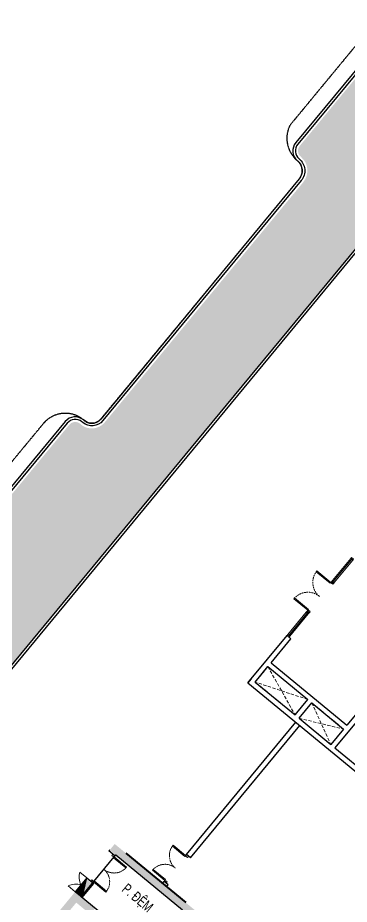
# Model space of a CAD drawing. Header units: millimetres. Extents: x -361340115 to 361596335, y -276742102 to 277032639.
# Drawn here: x 98934 to 111767, y 137605 to 171953 of the extents above; entities that cross this region are included whole.
import ezdxf
from ezdxf.enums import TextEntityAlignment as Align

# ---------------------------------------------------------------- set-up
doc = ezdxf.new("R2010")
doc.units = ezdxf.units.MM
doc.header["$MEASUREMENT"] = 0
doc.linetypes.add('HIDDEN', pattern=[0.375, 0.25, -0.125])
doc.linetypes.add('HIDDEN2', pattern=[0.1875, 0.125, -0.0625])
for name, color, linetype in [('A-GLAZ', 135, 'Continuous'), ('A-LANDSCAPE', 83, 'Continuous'), ('ccu12-Hatch', 250, 'Continuous'), ('KT-Text', 7, 'Continuous'), ('KT-Tuong', 1, 'Continuous'), ('KTV-KT-CUA DI', 5, 'Continuous'), ('SPE-MEP-Updated-22 07 22', 7, 'Continuous'), ('Xref_NT1+NT2_MBDV Cot vach_220729$0$ccu12-Thay', 7, 'Continuous')]:
    doc.layers.add(name, color=color, linetype=linetype)
for name, color, linetype, lineweight in [('CUA', 37, 'Continuous', 13), ('KT-lomo nuoc', 3, 'HIDDEN', 5), ('KT-Net cat', 1, 'Continuous', 40), ('KT-Net cua', 87, 'Continuous', 9), ('SPE-MEP-Fire', 10, 'Continuous', 0), ('SPE-MEP-HVAC', 140, 'Continuous', 0)]:
    doc.layers.add(name, color=color, linetype=linetype, lineweight=lineweight)
doc.styles.add('Arial', font='arial.ttf', dxfattribs={"width": 0.7})
doc.styles.get("Standard").update_dxf_attribs({"font": 'arial.ttf'})

# ---------------------------------------------------------------- blocks, each defined once
blk = doc.blocks.new('*U27')
for p, q in [((-1260.000000000004, 525.000000000002), (-1300.000000000004, 525.000000000002)), ((-1280.000000000004, 100.0000000000002), (-1280.000000000004, 525.000000000002)), ((-90.00000000000001, 525.0000000000018), (-50.00000000000001, 525.0000000000018)), ((-70, 100), (-70.00000000000001, 525.0000000000018)), ((-1260.000000000004, 100.0000000000002), (-1300.000000000004, 100.0000000000002)), ((-90, 100), (-50, 100))]:
    blk.add_line(p, q)
for points in [[(-1300.000000000004, 1.776356839400256e-13), (-1260.000000000004, 1.776356839400256e-13), (-1260.000000000004, 625.000000000002), (-1300.000000000004, 625.000000000002)], [(-50, 0), (-90, 0), (-90.00000000000001, 625.0000000000018), (-49.99999999999979, 625.0000000000018)], [(-1350.000000000004, -99.99999998255878), (-1290.000000000004, -99.99999998255875), (-1290.000000000004, -39.99999999999982), (-1300.000000000004, -39.99999999999982), (-1300.000000000004, 1.776356839400256e-13), (-1350.000000000004, 2.060573933704296e-13)], [(0, -99.99999998255892), (-60, -99.99999998255889), (-60, -40), (-50, -40), (-50, 0), (0, 0)]]:
    blk.add_lwpolyline(points, close=True)
at = {"linetype": 'HIDDEN2'}
for centre, radius, start, end in [((-1300.000000001013, -1.091216006443577e-09), 625.00000000124, 7.016709298534867e-15, 89.99996073224838), ((-49.99999999983451, -2.645705876602741e-10), 625.000000000419, 90.00003926775162, 180)]:
    blk.add_arc(centre, radius, start, end, dxfattribs=at)
blk = doc.blocks.new('Fire cabinet 700x350')
at = {"layer": 'SPE-MEP-Fire'}
h = blk.add_hatch(dxfattribs=at)
h.set_pattern_fill('ANSI31', color=256, scale=5)
h.set_pattern_definition([(45, (0, 0), (-11.22532015133644, 11.22532015133644), [])])
edge = h.paths.add_edge_path()
edge.add_line((349.5275276559114, 349.9732361328788), (-350, 0))
edge.add_line((-350, 1.4210854715202e-14), (-350, 350))
edge.add_line((-350, 350), (350, 349.9999627792276))
for p, q in [((-350, 350.0000000000001), (-349.9999999999999, 700)), ((350.0000000000001, 349.9999999999999), (350.0000000000002, 699.9999999999999))]:
    blk.add_line(p, q, dxfattribs=at)
blk.add_lwpolyline([(350, 350), (-350, 350), (-350, 1.4210854715202e-14), (350, 1.4210854715202e-14)], close=True, dxfattribs=at)
blk.add_lwpolyline([(349.5275276559114, 349.9732361328788), (-350, 1.4210854715202e-14), (-350, 350), (350, 349.9999627792276)], dxfattribs=at)
for centre, radius, start, end in [((-619.2980121873396, 80.70198781266089), 675.3158129847415, 23.50152287490321, 66.49847712509668), ((619.2980121873395, 80.70198781266089), 675.3158129847413, 113.5015228749033, 156.4984771250968)]:
    blk.add_arc(centre, radius, start, end, dxfattribs=at)
at = {"color": 1, "width": 0.7}
blk.add_text('FIRE CABINET', height=50, dxfattribs=at).set_placement((-124.2170357139903, 25.00000000000002))
blk = doc.blocks.new('*U28')
for p, q in [((-1259.99999999993, -99.99999999999982), (-1299.99999999993, -99.99999999999987)), ((-1279.99999999993, -99.99999999999982), (-1279.99999999993, -524.9999999999645)), ((-90.00000000000003, -99.99999999999999), (-50.00000000000003, -99.99999999999999)), ((-70.00000000000003, -99.99999999999999), (-70.00000000000016, -524.9999999999648)), ((-1259.99999999993, -524.9999999999645), (-1299.99999999993, -524.9999999999645)), ((-90.00000000000016, -524.9999999999648), (-50.00000000000016, -524.9999999999648))]:
    blk.add_line(p, q)
for points in [[(-1349.99999999993, 99.99999998255913), (-1289.99999999993, 99.99999998255909), (-1289.99999999993, 40.00000000000016), (-1299.99999999993, 40.00000000000017), (-1299.99999999993, 1.705302565824148e-13), (-1349.99999999993, 1.563194018672128e-13)], [(-1299.99999999993, 1.705302565824148e-13), (-1259.99999999993, 1.563194018672128e-13), (-1259.99999999993, -624.9999999999645), (-1299.99999999993, -624.9999999999645)], [(-50, 1.4210854715202e-14), (-90, 2.842170943040401e-14), (-90.00000000000018, -624.9999999999648), (-49.99999999999995, -624.9999999999648)], [(2.66100453930543e-14, 99.99999998255892), (-59.99999999999997, 99.9999999825589), (-59.99999999999999, 40.00000000000001), (-49.99999999999999, 40.00000000000001), (-50, 1.4210854715202e-14), (0, 0)]]:
    blk.add_lwpolyline(points, close=True)
at = {"linetype": 'HIDDEN2'}
for centre, radius, start, end in [((-1300.000000000939, 1.091564172384031e-09), 625.0000000012028, 270.0000392677516, 0), ((-49.99999999983451, 2.645776930876151e-10), 625.0000000003819, 180, 269.9999607322484)]:
    blk.add_arc(centre, radius, start, end, dxfattribs=at)
blk = doc.blocks.new('*U98')
at = {"color": 8}
for p, q in [((50.00000000000006, 100), (1155.823193221721, 100)), ((50.00000000000006, 0), (1155.823193221721, 0))]:
    blk.add_line(p, q, dxfattribs=at)
blk.add_line((50, 50), (1155.823193221721, 50))
for points in [[(0, 0), (50.00000000000006, 0), (50.00000000000006, 100), (0, 100)], [(1155.823193221721, 0), (1205.823193221721, 0), (1205.823193221721, 100), (1155.823193221721, 100)]]:
    blk.add_lwpolyline(points, close=True)
blk = doc.blocks.new('*U100')
for p, q in [((-1410, 600), (-1450, 600)), ((-90.00000000000024, 600), (-50.00000000000023, 600)), ((-1410, 99.99999999999997), (-1450, 99.99999999999997)), ((-90, 99.99999999999997), (-50, 99.99999999999997))]:
    blk.add_line(p, q)
at = {"color": 251}
for p, q in [((-1430, 99.99999999999997), (-1430, 600)), ((-70, 99.99999999999997), (-70.00000000000024, 600))]:
    blk.add_line(p, q, dxfattribs=at)
for points in [[(-1450, 0), (-1410, 0), (-1410, 700.0000000000001), (-1450, 700.0000000000001)], [(-50, 0), (-90, 0), (-90.00000000000001, 700.0000000000001), (-50.00000000000001, 700.0000000000001)]]:
    blk.add_lwpolyline(points, close=True)
at = {"color": 251, "linetype": 'HIDDEN2', "ltscale": 500}
for centre, radius, start, end in [((-1450.000000001129, -1.222161927216803e-09), 700.0000000013865, 0, 89.99996073224878), ((-49.99999999981448, -2.96310531666677e-10), 700.0000000004669, 90.00003926775148, 180)]:
    blk.add_arc(centre, radius, start, end, dxfattribs=at)
at = {"layer": 'KTV-KT-CUA DI'}
for points in [[(-1500, -100.0000000000001), (-1440, -100), (-1440, -40), (-1450, -40), (-1450, 0), (-1500, 2.842170943040401e-14)], [(0, -100), (-60, -100), (-60, -40), (-50, -40), (-50, 0), (0, 0)]]:
    blk.add_lwpolyline(points, close=True, dxfattribs=at)
blk = doc.blocks.new('*U99')
at = {"color": 8}
for p, q in [((50.00000000000006, 100), (1168.120863143831, 100)), ((50.00000000000006, 0), (1168.120863143831, 0))]:
    blk.add_line(p, q, dxfattribs=at)
blk.add_line((50, 50), (1168.120863143831, 50))
for points in [[(0, 0), (50.00000000000006, 0), (50.00000000000006, 100), (0, 100)], [(1168.120863143831, 0), (1218.120863143831, 0), (1218.120863143831, 100), (1168.120863143831, 100)]]:
    blk.add_lwpolyline(points, close=True)
blk = doc.blocks.new('*U368')
at = {"linetype": 'HIDDEN', "ltscale": 500}
for p, q in [((1515.452735118046, -1517.902502673749), (0, 0)), ((709.2444348701729, 312.4057163460511), (806.2083002478736, -1830.308219019801))]:
    blk.add_line(p, q, dxfattribs=at)
blk.add_lwpolyline([(709.2444348701729, 312.4057163460511), (1515.452735118046, -1517.902502673749), (806.2083002478736, -1830.308219019801), (0, 0)], close=True, dxfattribs=at)
blk = doc.blocks.new('*U371')
at = {"layer": 'KT-lomo nuoc', "ltscale": 500}
for p, q in [((1018.804674708887, 1233.699353639273), (597.5776276787503, -493.4928113644569)), ((1616.382302387637, 740.2158393271554), (8.673617379884035e-19, -0.009297052340116354))]:
    blk.add_line(p, q, dxfattribs=at)
blk.add_lwpolyline([(1018.804674708887, 1233.699353639273), (1616.382302387637, 740.2158393271554), (597.5776276787503, -493.4928113644569), (8.673617379884035e-19, -0.009297052340116354)], close=True, dxfattribs=at)
blk = doc.blocks.new('A$C16B9592A')
at = {"layer": 'KT-Tuong'}
for p, q in [((-4292.095036984829, -3610.965233831987, -1.355649360345751e-05), (-2779.77399107207, -1779.706089397252, -1.355649228100763e-05)), ((-3389.682864249597, -2832.327294120914, -1.355649294919289e-05), (-2625.562756840023, -1907.059515878995, -1.355649228100768e-05)), ((-2779.77399107207, -1779.706089397252, -1.35516679585205e-05), (-2625.562756840023, -1907.059515878995, -1.34598537073915e-05)), ((-4010.530451519866, -3584.107363942487, -1.355649349209337e-05), (-3517.036215484535, -2986.538590494602, -1.355649306055709e-05)), ((-3517.036215484521, -2986.538590494602, -1.355649306055709e-05), (-1974.923873164167, -4260.072855311999, -1.355158711058197e-05)), ((-3389.682864249597, -2832.327294120914, -1.355166036434227e-05), (-459.6707596651249, -5252.041285841813, -1.355152118226841e-05)), ((-4292.095036969753, -3610.965233848488, -1.355166768969692e-05), (1976.589842733301, -8787.880540571554, -1.355136991326092e-05)), ((-4010.530451519866, -3584.107363942487, -1.355166036432451e-05), (-2468.418109199483, -4857.641628759913, -1.355158711056781e-05)), ((-2468.418109199498, -4857.641628759913, -1.355649349209391e-05), (-1974.923873164167, -4260.072855311999, -1.355649306055763e-05)), ((-2314.206874967451, -4984.995055241685, -1.355649349209396e-05), (-1820.712638932106, -4387.426281793771, -1.355649306055769e-05)), ((-1820.712638932106, -4387.426281793771, -1.355157978520629e-05), (-587.0241868128505, -5406.2525195239, -1.355152118226844e-05)), ((-2314.206874967465, -4984.995055241685, -1.355157978519214e-05), (-1080.518717010171, -6003.821050041792, -1.355152118226829e-05)), ((-926.307482778182, -6131.174476523534, -1.355151385689262e-05), (561.830927560819, -7360.135042072216, -1.35514431670174e-05))]:
    blk.add_line(p, q, dxfattribs=at)
at = {"layer": 'KT-Tuong', "ltscale": 0.5}
for p, q in [((320.3689767187607, -4307.497485467611), (-459.6707596651686, -5252.041285841871)), ((347.2267830687779, -4589.062146520388), (-926.3074827781966, -6131.174476523563)), ((-587.0241868128651, -5406.2525195239), (-1080.518717010156, -6003.821050041792))]:
    blk.add_line(p, q, dxfattribs=at)
at = {"layer": 'KT-Tuong', "extrusion": (-1.617557925089742e-06, -1.958687788170079e-06, 0.9999999999967735), "elevation": -0.002002959829423027}
blk.add_lwpolyline([(-4165.10802118922, -3456.254803220962), (-4292.174323073479, -3610.087639662051)], dxfattribs=at)
at = {"layer": 'KT-lomo nuoc', "linetype": 'HIDDEN', "xscale": -0.9999999999999997, "rotation": 10.8976534755902}
blk.add_blockref('*U371', (-587.0241917085805, -5406.252525452146, -2.087827726395863e-05), dxfattribs=at)
at = {"layer": 'KT-Net cua', "rotation": 50.4488267378122}
blk.add_blockref('*U98', (-971.9867348025291, 252.2873877618986, -9.86518427383942e-09), dxfattribs=at)
at = {"layer": 'KT-Net cua', "extrusion": (2.52688639694845e-14, 2.150229508161258e-13, -1), "xscale": -0.9999999999999997, "zscale": -0.9999999999999997, "rotation": 309.5511732621878}
blk.add_blockref('*U100', (1049.092351561078, 315.964101436577, -2.49795026708661e-08), dxfattribs=at)
at = {"layer": 'KT-Net cua', "xscale": -0.9999999999999998, "rotation": 50.44882673781218}
blk.add_blockref('*U99', (-1927.137439917205, -904.2968636089063, -9.86518427383942e-09), dxfattribs=at)
at = {"layer": 'SPE-MEP-HVAC', "linetype": 'HIDDEN', "ltscale": 1000, "xscale": -1, "rotation": 254.2212213649985}
blk.add_blockref('*U368', (-2469.948435174359, -4856.238883165788), dxfattribs=at)

msp = doc.modelspace()

# ---------------------------------------------------------------- hatches: boundary and pattern name
at = {"layer": 'A-LANDSCAPE'}
h = msp.add_hatch(dxfattribs=at)
h.set_pattern_fill('GRASS', color=256, scale=300)
h.set_pattern_definition([(90, (0, 0), (-212.1320343, 212.1320343), [56.25, -368.0140689]), (45, (0, 0), (-212.1320343559643, 212.1320343559643), [56.25, -243.75]), (135, (0, 0), (-212.1320343559643, -212.1320343559642), [56.25, -243.75])])
edge = h.paths.add_edge_path()
edge.add_line((120230.0055320992, 166827.2454789945), (120636.7160490817, 167319.7436059695))
edge.add_line((120636.7160490817, 167319.7436059695), (121864.4238158705, 166305.8579942537))
edge.add_line((121864.4238158705, 166305.8579942537), (122411.7675460017, 166965.5622930044))
edge.add_line((122411.7675460017, 166965.5622930044), (123953.8931900628, 165692.1324017374))
edge.add_line((123953.8931900628, 165692.1324017374), (129174.6705717241, 172014.6343983371))
edge.add_line((129174.6705717241, 172014.6343983371), (124310.4381041369, 176031.193626895))
edge.add_arc((121300.3724670579, 172385.8698140797), 4727.4602949033, 50.45237459102984, 114.033167403311)
edge.add_arc((124084.8144772651, 166141.6411871019), 11564.38273516209, 114.0331674032913, 126.1857257294057)
edge.add_arc((123224.78125024, 167317.3420440407), 10107.69826123188, 126.1857257294556, 140.0977688133254)
edge.add_line((115470.7598656496, 173801.2233282479), (109850.6437880287, 166988.471435356))
edge.add_arc((110082.057594763, 166797.5026902839), 300.035683780169, 140.469656702891, 230.4665966698208)
edge.add_arc((109445.1339711264, 166025.7696712086), 700.585900576951, -39.51500408700741, 50.46659666999392, ccw=False)
edge.add_line((109985.6065594783, 165580.0006891913), (102302.1736293742, 156278.1807709888))
edge.add_arc((101799.6631155333, 156694.8390195908), 652.7793751702293, 226.4012957176305, 320.33606317567256, ccw=False)
edge.add_arc((101158.4741756043, 155990.7875677732), 300.0000213402536, 50.44881162415306, 140.4488248375479)
edge.add_line((100927.15731521, 156181.8177300558), (87873.41149346027, 140376.4243192164))
edge.add_arc((89978.2538939637, 138638.0371092569), 2729.899562747391, 140.4467339748303, 160.4828290871286)
edge.add_line((87405.21050947938, 139550.0674619666), (85389.09026859487, 132618.28206291))
edge.add_line((85389.09026859487, 132618.28206291), (84758.84859475959, 129370.5892701284))
edge.add_line((84758.84859475959, 129370.5892701284), (84075.57698233922, 123788.2168033241))
edge.add_line((84075.57698233922, 123788.2168033241), (83927.54841169438, 121134.0604641014))
edge.add_line((83927.54841169438, 121134.0604641014), (84386.66875601155, 119506.3925201632))
edge.add_line((84386.66875601155, 119506.3925201632), (85803.3929308247, 117958.5396886746))
edge.add_line((85803.3929308247, 117958.5396886746), (88020.31543106906, 117307.8769357188))
edge.add_line((88020.31543106906, 117307.8769357188), (89471.38472309259, 117573.1034851749))
edge.add_line((89471.38472309259, 117573.1034851749), (97984.57492816525, 120832.8683300822))
edge.add_line((97984.57492816525, 120832.8683300822), (99886.48236500125, 121814.9360044768))
edge.add_line((99886.48236500125, 121814.9360044768), (101361.5523578012, 122861.8000948212))
edge.add_line((101361.5523578012, 122861.8000948212), (101608.3110744542, 123086.5549374459))
edge.add_line((101608.3110744542, 123086.5549374459), (108156.0244598633, 131015.1280339222))
edge.add_line((108156.0244598633, 131015.1280339222), (105650.1534662504, 133084.6974821992))
edge.add_line((105650.1534662504, 133084.6974821992), (102338.9022252263, 129075.130132209))
edge.add_arc((97629.52649540502, 134483.3963497601), 7171.301363379466, 237.1484269833131, 311.04848962032963, ccw=False)
edge.add_arc((97629.52649541412, 134483.3963497898), 7171.301363409391, 198.765894510275, 237.148426983381, ccw=False)
edge.add_arc((97629.52635626562, 134483.396334085), 7171.301226605669, 149.8491638644174, 198.7658947491191, ccw=False)
edge.add_line((91428.45836387642, 138085.3842625223), (114415.7518348356, 165920.5120300062))
edge.add_arc((117876.7923615714, 162822.0139210075), 4645.373188358488, 59.56427935363462, 138.1634904900266, ccw=False)
at = {"layer": 'ccu12-Hatch', "ltscale": 0.5}
h = msp.add_hatch(dxfattribs=at)
h.set_pattern_fill('VATLIEU04', color=256, scale=50, angle=45, pattern_type=2)
h.set_pattern_definition([(94.99999999999984, (-951783.7454191169, 102456.8573873426), (275.7759995861103, 231.4035394059837), [37.49999999999999, -412.4999999999999]), (40.00000000000002, (-951783.7454191169, 102456.8573873426), (-314.996083695443, 216.8840747990137), [30, -330]), (145.4514, (-951760.7640881038, 102476.1410165805), (-39.21973430971335, 448.287641099735), [31.870095, -350.571056]), (91.18419999999959, (-951854.4560972357, 102527.5680654612), (435.8465000455986, 318.8068825982365), [56.24999999999996, -618.7499999999994]), (141.6356, (-951818.1355390351, 102554.135282747), (-13.94950748652536, 674.8558447021788), [47.805144, -525.8565]), (36.18420000000004, (-951854.4560972357, 102527.5680654612), (-13.95003443662637, 674.855833957623), [45, -495]), (66, (-951801.4230886467, 102545.2457349909), (353.3857860571512, 68.691238233885), [37.49999999999977, -412.4999999999982]), (11.00000000000003, (-951801.4230886467, 102545.2457349909), (-170.3542965309771, 342.4042176993831), [30, -330]), (116.4514, (-951771.9742694527, 102550.9699860626), (183.0318085066423, 411.0953098697152), [31.870095, -350.571056]), (82.50000000000001, (-951783.7454191169, 102456.8573873426), (-113.3965926531701, 121.9949088062736), [0, -325.9999999999982, 0, -334.9999999999982, 0, -331.2499999999982]), (52.49999999999999, (-951783.7454191169, 102456.8573873426), (-46.43647110123004, 232.4547249501817), [0, -191, 0, -318.5, 0, -126.25]), (12.5, (-951862.5878252194, 102378.0149812403), (196.709083659603, 180.7603809074303), [0, -125, 0, -390, 0, -517.5]), (2.499999999999997, (-951897.9431642785, 102342.6596421809), (170.7949915992331, 241.5799034369745), [0, -162.5, 0, -259, 0, -367.5]), (90, (-951783.7454191169, 102456.8573873426), (-212.5, 0), []), (90, (-951827.0557094647, 102500.1676776903), (-212.5, 0), [])])
h.paths.add_polyline_path([(101199.6229066632, 137667.8320556792), (99544.02835111035, 135663.0860199868), (101548.7743189958, 134007.4915204312), (103204.3688745484, 136012.2375561237), (102741.735241811, 136394.2977821769), (102932.7653828363, 136625.6146324491), (103626.715865846, 136052.5242653705), (103180.9788702686, 135512.7849479463), (108269.949643773, 131310.1217896311), (110052.8976266761, 133469.0790588388), (102496.5471849606, 139709.3969985788), (102687.5773259859, 139940.713848851), (110475.2446182027, 133509.3657678965), (108310.2363529512, 130887.7747982505), (102989.9487292433, 135281.4680976741), (101589.0610282467, 133585.1445291385), (99121.68135983933, 135622.7993107181), (101573.2348372663, 138591.3655551052), (101804.5516875386, 138400.3354140799), (101390.653047688, 137899.1489059513), (101930.3923649901, 137453.4119102256), (101739.3622239648, 137222.0950599534)])

# ---------------------------------------------------------------- linework, layer by layer
at = {"layer": 'A-GLAZ'}
for points, elevation in [([(120230.005823462, 166827.2452383762, 0.3572289947134736), (114415.7521261983, 165920.5117893878), (106139.7304459361, 155899.1440643185), (91438.80237736505, 138094.7449718357, 0.8497348713425854), (102338.9025165892, 129075.1298915908), (105650.1537576132, 133084.6972415808)], -3.812023710320727e-07), ([(120179.3231194127, 166741.0405310839, 0.3571068276994825), (114491.5898311617, 165855.300365002), (106216.8357716888, 155835.4675916953), (91521.06966022417, 138037.3201817733, 0.8487494488712181), (102267.0191244281, 129145.1307482252), (105573.0478491344, 133148.3741954401)], -3.81202371045913e-07), ([(120179.3234107755, 166741.0402904656, 0.3571068276994825), (114491.5901225245, 165855.3001243837), (106216.8360630516, 155835.467351077), (91521.06995158695, 138037.3199411549, 0.8487494488712181), (102267.0194157909, 129145.1305076068), (105573.0481404972, 133148.3739548217)], -3.812023710320727e-07)]:
    msp.add_lwpolyline(points, format="xyb", dxfattribs=dict(at, elevation=elevation))
at = {"layer": 'Defpoints', "ltscale": 0.5}
msp.add_lwpolyline([(101390.653047688, 137899.1489059513), (102727.8640351472, 139518.3668576243), (105310.902111689, 137385.1970171371), (104323.9332320303, 136190.0843750943), (103861.2995267179, 136572.1446513716), (103511.0574354173, 136148.039340254)], close=True, dxfattribs=at)
at = {"layer": 'KT-Net cat'}
msp.add_line((103122.8846102509, 139581.2200070787), (105439.2897558677, 137668.2456555851), dxfattribs=at)
at = {"layer": 'KT-Tuong'}
for p, q in [((105461.4235271544, 139530.504400658), (109696.2261026461, 144658.3911495596)), ((105615.6347606692, 139403.1509733078), (109850.4373192785, 144531.0377017667)), ((102496.5460951451, 139709.3973557578), (102464.7077359667, 139670.8445445263)), ((102696.0245886227, 139479.8144063876), (102464.7077359667, 139670.8445445263, 2.688951874351013e-07)), ((102727.8632119385, 139518.3675374609), (102696.0245886227, 139479.8144063876)), ((105615.6346656737, 139403.1508582784), (105461.4234321589, 139530.5042856287)), ((101605.0721015948, 138629.9187181015), (101159.3351083443, 138090.1794035412)), ((101836.3889542509, 138438.8885799628), (101390.6519586165, 137899.1492625159)), ((101605.0721015948, 138629.9187181015, 2.688952022465393e-07), (101836.3889542509, 138438.8885799628)), ((104538.1108280664, 138412.47283476), (104601.7877545518, 138489.5786883893)), ((104755.9988930766, 138362.2251460166), (104601.7876595618, 138489.5785733668)), ((104692.3220446988, 138285.119386967), (104755.9989880666, 138362.2252610391))]:
    msp.add_line(p, q, dxfattribs=at)
at = {"layer": 'KT-Tuong', "extrusion": (-3.811648262644351e-21, -3.294527862871537e-06, 0.9999999999945731), "elevation": 19.973168389159}
msp.add_lwpolyline([(110475.2443104272, 133509.3654784014), (122446.9858847688, 148005.8503735323, -0.4142135623113293), (123854.8091889172, 148140.1394046417), (132028.0045703611, 141390.407754586, 0.4147701510670986), (134846.0680311284, 141661.9180327751), (138156.1286783366, 145670.0402686611)], format="xyb", dxfattribs=at)
msp.add_lwpolyline([(110321.0330757474, 133636.7189043429), (115479.1474252358, 139882.6377867697)], dxfattribs=at)
at = {"layer": 'Xref_NT1+NT2_MBDV Cot vach_220729$0$ccu12-Thay', "extrusion": (-3.811648262644351e-21, -3.294527862871537e-06, 0.9999999999945731), "elevation": 19.97316838915901}
for points in [[(129303.220328784, 172167.8579757933), (124435.9798499845, 176186.9010196642, 0.2722560305913641), (119296.4455462561, 176887.4217930412, 0.1142951994764853), (115317.2680971899, 173929.4525922429, -0.0002466778429400545), (113745.5567649451, 172018.8820302907), (109696.3597217495, 167115.7360757721, 0.4137263751738471), (109763.6242732662, 166411.9696805589), (109764.2943141828, 166411.4164771829, -0.414310514875837), (109831.4218707359, 165707.3856584333), (102147.9889074356, 156405.5657675927, -0.4141534110430285), (101514.5272767019, 156345.2069573223), (101476.8581718408, 156376.3155186114, 0.4142136299209204), (100772.9464327746, 156309.1710557519), (87712.6472851519, 140495.8428661281, 0.07162612412228023), (86868.58459879426, 138726.8152619778, 0.05031294687636014), (84136.08460368743, 126457.5032904312, 0.02099791688905635), (83727.319335587, 121130.9157764434, 0.5040596696410771), (89542.52309594644, 117386.1821523075), (98058.99904856985, 120647.2051348052, 0.08026748385756233), (101752.0539436039, 122946.5249255256), (108310.2360859239, 130887.7745570262)], [(129239.5436156915, 172090.7523583059), (124373.2046609834, 176109.0509836207, 0.2721530690474574), (119335.7455625885, 176795.4646493176, 0.1142585217197553), (115394.0153390594, 173865.3393476571, -0.0002466046590232393), (113822.7072988447, 171955.2597064208), (109773.4996343716, 167052.1008906832, 0.4136911399364955), (109827.3505752082, 166489.0343186285), (109827.9613404902, 166488.5300931096, -0.4143105148746067), (109908.5144083365, 165643.6931106247), (102225.0814450361, 156341.8732197837, -0.4141534110432618), (101450.8505630285, 156268.1013405649), (101413.1814581655, 156299.2099018538, 0.4142136299207421), (100850.0520514209, 156245.4943443632), (87793.0174363513, 140436.118856597, 0.07146961172190862), (86963.79416799327, 138696.2226252409, 0.0503164653337654), (84235.38221575474, 126445.6717969625, 0.02097820718917719), (83827.43287656797, 121132.4600107592, 0.5036753486576547), (89506.95295597022, 117479.6423363952), (98021.78984904071, 120740.0377106072, 0.08008678184894055), (101680.1729533911, 123016.5280971628), (108233.1304685839, 130951.4512699969)]]:
    msp.add_lwpolyline(points, format="xyb", dxfattribs=at)
at = {"layer": 'Xref_NT1+NT2_MBDV Cot vach_220729$0$ccu12-Thay', "linetype": 'HIDDEN', "ltscale": 25}
msp.add_lwpolyline([(141425.7933824344, 157475.7945999045, 0.3115037965738257), (139496.966710968, 164532.4750765023), (125227.630520477, 176316.606469174, 0.2272031945449221), (119331.2687437099, 177122.4465160894, 0.07183937923721882), (116594.1986262062, 175468.2793428549, 0.007584548397839912), (114633.8386740249, 173699.224657588), (113296.3083478732, 172421.7570424594), (109507.645734128, 167831.4534278848)], format="xyb", dxfattribs=at)
at = {"layer": 'Xref_NT1+NT2_MBDV Cot vach_220729$0$ccu12-Thay', "linetype": 'HIDDEN', "ltscale": 25, "extrusion": (-3.811648262644351e-21, -3.294527862871537e-06, 0.9999999999945731), "elevation": 19.97316838915899}
msp.add_lwpolyline([(109507.645734128, 167831.4534269899), (109467.6879960027, 167783.0825123804), (109467.6879960027, 167783.0825123803, 0.3477498573910547), (109764.2943141826, 166411.4164771828), (109809.8218830147, 166368.9514619846, -0.3775274350728713), (109832.0543401645, 165708.149575497), (102147.9889074354, 156405.5657675924, -0.4426420320558959), (101476.8581718406, 156376.3155186109), (101476.8581718406, 156376.3155186112, 0.4087774887242387), (99925.72711855866, 156230.7665920932), (87226.80042982024, 140858.449112467)], format="xyb", dxfattribs=at)

# ---------------------------------------------------------------- block references
at = {"layer": 'CUA', "xscale": -1, "rotation": 230.4488274522181}
for name, p in [('*U28', (105461.4235271544, 139530.504400658)), ('*U27', (102696.0236181657, 139479.8152078274, 6.140194954870369e-08))]:
    msp.add_blockref(name, p, dxfattribs=at)
at = {"layer": 'KT-Tuong'}
msp.add_blockref('A$C16B9592A', (112137.4879251953, 149797.2324965177, 1.355149658278085e-05), dxfattribs=at)
at = {"layer": 'SPE-MEP-Updated-22 07 22', "extrusion": (-4.379085535221512e-09, -5.323127451265324e-09, 1), "rotation": 50.45412146746565}
msp.add_blockref('Fire cabinet 700x350', (101652.0691079003, 138137.2263266476, -0.001181162646826386), dxfattribs=at)

# ---------------------------------------------------------------- texts
at = {"layer": 'KT-Text', "extrusion": (-2.6073910528867e-08, 7.739907763181748e-08, 0.9999999999999968), "style": 'Arial', "width": 0.7}
msp.add_text('P. ĐỆM', height=400, rotation=319.9999999989341, dxfattribs=at).set_placement((103449.3592900756, 137702.5262596145), align=Align.CENTER)

doc.saveas('drawing.dxf')
